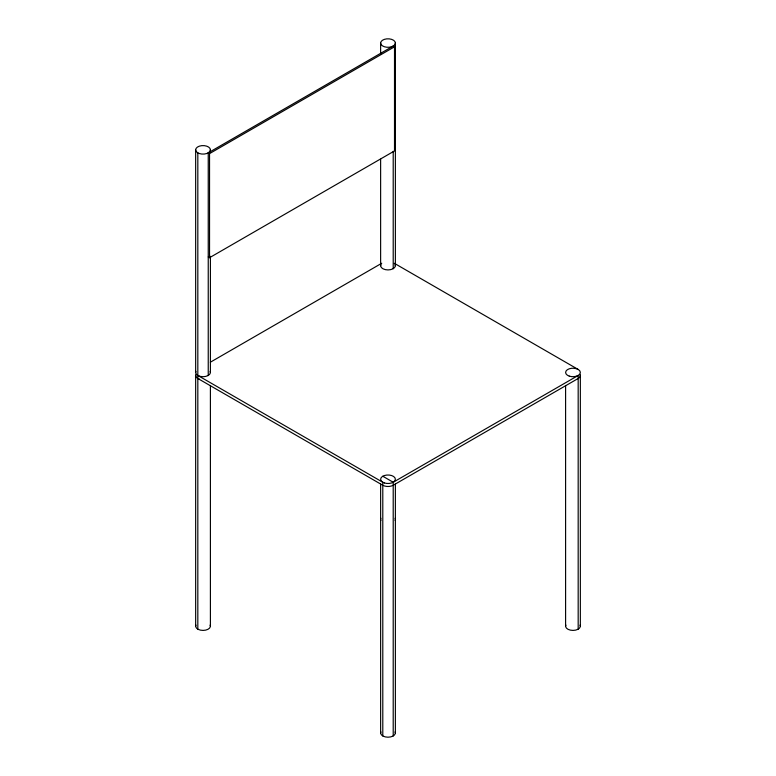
<?xml version="1.0" encoding="UTF-8"?>
<svg xmlns="http://www.w3.org/2000/svg" width="776" height="776" viewBox="0 0 776 776"><rect width="100%" height="100%" fill="white"/><g stroke="black" fill="none" stroke-linecap="round" stroke-linejoin="round"><path stroke-width="1.16" d="M208.24 375.468L208.24 152.853L393.209 46.065L394.509 46.812L394.509 150.922L209.539 257.71L208.24 256.963M208.24 152.853L209.539 153.609L394.509 46.812M210.364 362.208L381.743 263.258M382.791 476.241L393.209 482.255L578.178 375.468L578.178 629.161M394.256 263.258L578.178 369.454M197.822 375.468L382.791 482.255L382.791 735.958M197.822 378.475L382.791 485.262A7.372 4.258 0 0 0 393.209 485.262L578.178 378.475A7.372 4.258 0 0 0 580.089 374.362M580.341 375.468L580.341 626.154M565.597 385.75L565.597 626.154M395.372 43.058A7.372 4.258 0 0 1 384.314 46.735A7.372 4.258 0 0 1 384.314 39.372A7.372 4.258 0 0 1 395.372 43.058L395.372 265.664M395.372 484.079L395.372 732.942M393.209 151.378L393.209 268.671M393.209 482.255L393.209 735.958M380.628 43.058L380.628 53.942M380.628 159.196L380.628 265.664M380.628 484.079L380.628 732.942M210.403 149.846A7.372 4.258 0 0 1 199.345 153.532A7.372 4.258 0 0 1 199.345 146.16A7.372 4.258 0 0 1 210.403 149.846L210.403 152.261M210.403 256.313L210.403 372.461M210.403 385.75L210.403 626.154M209.539 153.609L209.539 257.71M197.822 152.853L197.822 629.161M195.659 149.846L195.659 372.461M195.659 375.468L195.659 626.154M395.12 731.846A7.372 4.258 0 0 1 388 737.2A7.372 4.258 0 0 1 380.88 731.846M210.15 625.049A7.372 4.258 0 0 1 203.031 630.413A7.372 4.258 0 0 1 195.911 625.049M395.12 518.261A7.372 4.258 0 0 1 395.12 520.463M380.88 520.463A7.372 4.258 0 0 1 380.88 518.261M580.089 625.049A7.372 4.258 0 0 1 572.969 630.413A7.372 4.258 0 0 1 565.85 625.049M395.12 264.567A7.372 4.258 0 0 1 388 269.922A7.372 4.258 0 0 1 380.88 264.567M199.345 379.154A7.372 4.258 0 0 1 195.911 374.362M210.15 371.355A7.372 4.258 0 0 1 203.031 376.709A7.372 4.258 0 0 1 195.911 371.355M569.283 376.137A7.372 4.258 0 0 0 580.341 372.461A7.372 4.258 0 0 0 569.283 368.775A7.372 4.258 0 0 0 569.283 376.137M384.314 482.934A7.372 4.258 0 0 0 395.372 479.248A7.372 4.258 0 0 0 384.314 475.562A7.372 4.258 0 0 0 384.314 482.934"/></g></svg>
